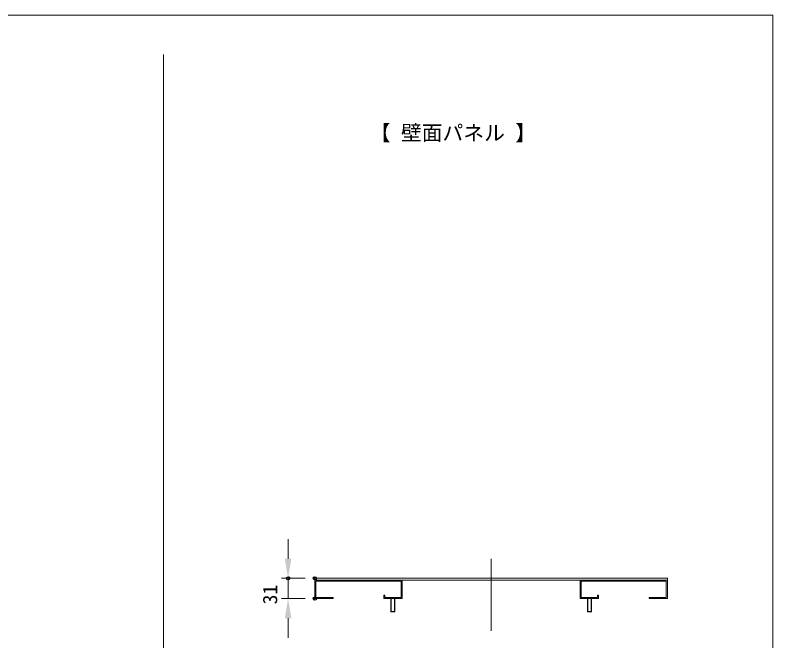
# Model space of a CAD drawing. Units: millimetres on the paper. Extents: x -203 to 203, y -143 to 143.
# Drawn here: x 82.3 to 198, y 42.5 to 138 of the extents above; entities that cross this region are included whole.
import ezdxf
from ezdxf.enums import TextEntityAlignment as Align

# ---------------------------------------------------------------- set-up
doc = ezdxf.new("R2010")
doc.units = ezdxf.units.MM
doc.header["$PDMODE"] = 32
doc.header["$PDSIZE"] = 0.5
for name, color, linetype, lineweight in [('0-1_DIMENSION_LINES$02_DIMENSI', 7, 'Continuous', 20), ('0-3_DIMENSION_LINES$03_LINES', 7, 'Continuous', 18), ('0-4_WAKU_INVISIBLE', 7, 'Continuous', 18), ('0-5_DIMENSION_LINES$01_CENTER_', 7, 'Continuous', 20), ('0-6_DIMENSION_LINES$04_SUB_LIN', 4, 'Continuous', 18), ('0-B_図面_FORMAT$01_WAKU$OUT_LINE', 6, 'Continuous', 18)]:
    doc.layers.add(name, color=color, linetype=linetype, lineweight=lineweight)
doc.layers.add('0-2_DEFPOINTS', color=7, linetype='Continuous')
doc.styles.add('ＭＳ ゴシック', font='')
doc.styles.get('ＭＳ ゴシック').set_extended_font_data('MS Gothic')

# ---------------------------------------------------------------- blocks, each defined once
blk = doc.blocks.new('D15')
at = {"layer": '0-1_DIMENSION_LINES$02_DIMENSI'}
for p, q in [((2024, 1085), (2024, 1088)), ((2026.6, 1082), (2023, 1082)), ((2024, 1078.9), (2024, 1082)), ((2026.6, 1078.9), (2023, 1078.9)), ((2024, 1075.9), (2024, 1072.9))]:
    blk.add_line(p, q, dxfattribs=at)
for points in [[(2023.5, 1085), (2024.5, 1085), (2024, 1082)], [(2024.5, 1075.9), (2023.5, 1075.9), (2024, 1078.9)]]:
    blk.add_solid(points, dxfattribs=at)
at = {"layer": '0-2_DEFPOINTS'}
for p in [(2024, 1082), (2028.1, 1082), (2028.1, 1078.9)]:
    blk.add_point(p, dxfattribs=at)
at = {"layer": '0-1_DIMENSION_LINES$02_DIMENSI', "style": 'ＭＳ ゴシック'}
blk.add_text('31', height=2.199, rotation=90, dxfattribs=at).set_placement((2023, 1078.021), align=Align.BOTTOM_LEFT)

msp = doc.modelspace()

# ---------------------------------------------------------------- linework, layer by layer
at = {"layer": '0-3_DIMENSION_LINES$03_LINES'}
for p, q in [((105, -108), (105, 132)), ((128.1, 52), (128.1, 51.7)), ((181.9, 52), (128.1, 52)), ((128.1, 51.7), (141.4, 51.7)), ((128.1, 48.9), (128.1, 51.7)), ((128.1, 51.7), (181.9, 51.7)), ((128.26, 51.54), (128.26, 49.06)), ((141.24, 51.54), (128.26, 51.54)), ((141.24, 49.06), (141.24, 51.54)), ((141.4, 51.7), (141.4, 48.9)), ((168.6, 51.7), (168.6, 48.9)), ((181.9, 51.7), (168.6, 51.7)), ((168.76, 51.54), (181.74, 51.54)), ((168.76, 49.06), (168.76, 51.54)), ((181.74, 51.54), (181.74, 49.06)), ((181.9, 51.7), (181.9, 52)), ((181.9, 48.9), (181.9, 51.7)), ((130.9, 48.9), (128.1, 48.9)), ((128.26, 49.06), (130.9, 49.06)), ((130.9, 49.06), (130.9, 48.9)), ((138.6, 49.45), (138.76, 49.45)), ((138.6, 49.06), (138.6, 49.45)), ((138.6, 48.9), (138.6, 49.06)), ((138.76, 48.9), (138.6, 48.9)), ((138.76, 49.45), (138.76, 49.06)), ((138.76, 49.06), (141.24, 49.06)), ((141.4, 48.9), (138.76, 48.9)), ((139.7, 48.9), (140.3, 48.9)), ((139.7, 46.95), (139.7, 48.9)), ((140.3, 48.9), (140.3, 46.95)), ((168.6, 48.9), (171.24, 48.9)), ((171.24, 49.06), (168.76, 49.06)), ((169.7, 48.9), (169.7, 46.95)), ((170.3, 48.9), (169.7, 48.9)), ((170.3, 46.95), (170.3, 48.9)), ((171.24, 49.45), (171.24, 49.06)), ((171.4, 49.45), (171.24, 49.45)), ((171.24, 48.9), (171.4, 48.9)), ((171.4, 49.06), (171.4, 49.45)), ((171.4, 48.9), (171.4, 49.06)), ((179.1, 49.06), (179.1, 48.9)), ((181.74, 49.06), (179.1, 49.06)), ((179.1, 48.9), (181.9, 48.9)), ((139.75, 46.9), (139.7, 46.95)), ((140.25, 46.9), (139.75, 46.9)), ((140.3, 46.95), (140.25, 46.9)), ((169.7, 46.95), (169.75, 46.9)), ((169.75, 46.9), (170.25, 46.9)), ((170.25, 46.9), (170.3, 46.95))]:
    msp.add_line(p, q, dxfattribs=at)
at = {"layer": '0-4_WAKU_INVISIBLE'}
for p, q in [((198, 138), (-198, 138)), ((198, -138), (198, 138))]:
    msp.add_line(p, q, dxfattribs=at)
at = {"layer": '0-5_DIMENSION_LINES$01_CENTER_'}
msp.add_line((155, 55), (155, 44), dxfattribs=at)
at = {"layer": '0-6_DIMENSION_LINES$04_SUB_LIN'}
for p, q in [((139.75, 48.9), (139.75, 46.9)), ((140.25, 46.9), (140.25, 48.9)), ((169.75, 46.9), (169.75, 48.9)), ((170.25, 48.9), (170.25, 46.9)), ((140.3, 46.95), (139.7, 46.95)), ((169.7, 46.95), (170.3, 46.95))]:
    msp.add_line(p, q, dxfattribs=at)
at = {"layer": '0-B_図面_FORMAT$01_WAKU$OUT_LINE'}
msp.add_lwpolyline([(-198, -138), (198, -138), (198, 138), (-198, 138)], close=True, dxfattribs=at)

# ---------------------------------------------------------------- block references
at = {"layer": '0-1_DIMENSION_LINES$02_DIMENSI'}
msp.add_blockref('D15', (-1900, -1030), dxfattribs=at)

# ---------------------------------------------------------------- texts
at = {"layer": '0-1_DIMENSION_LINES$02_DIMENSI', "style": 'ＭＳ ゴシック'}
msp.add_text('【 壁面パネル 】', height=2.328, dxfattribs=at).set_placement((136.463, 118.16), align=Align.BOTTOM_LEFT)

doc.saveas('drawing.dxf')
